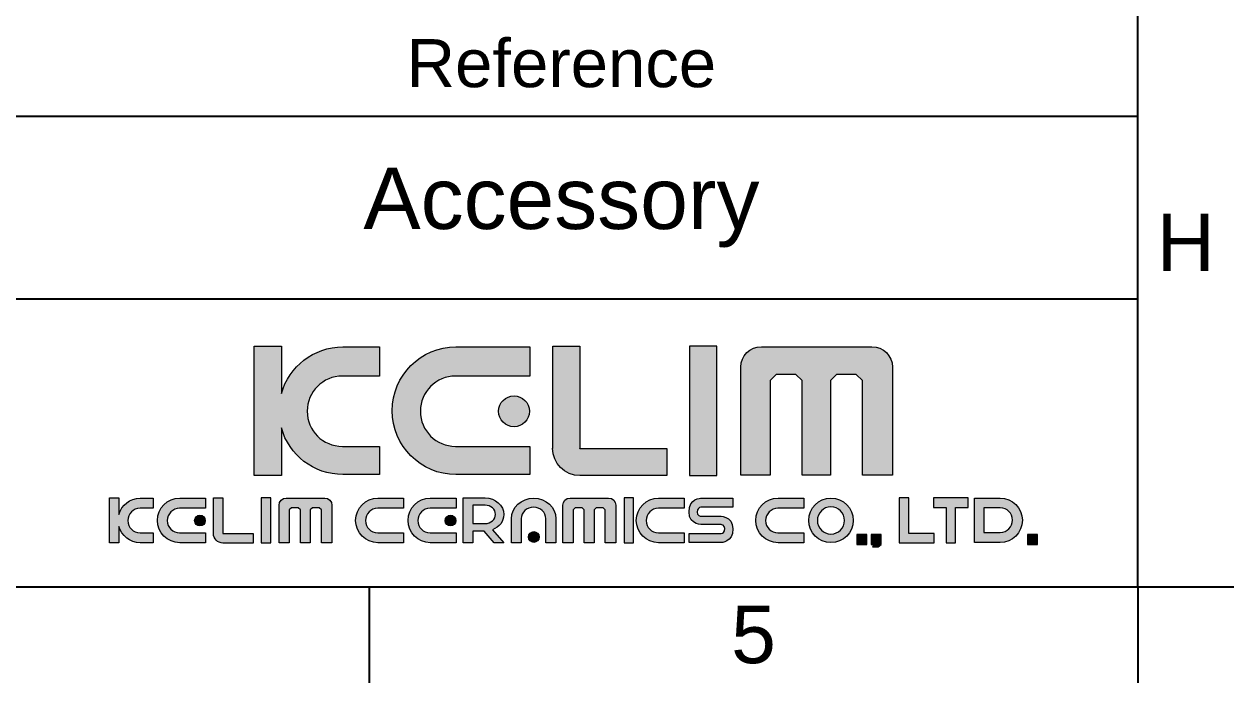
# Model space of a CAD drawing. Header units: millimetres. Extents: x 3594 to 3804, y -86 to 211.
# Drawn here: x 3740.9 to 3803.9, y -86.1 to -51.8 of the extents above; entities that cross this region are included whole.
import ezdxf

# ---------------------------------------------------------------- set-up
doc = ezdxf.new("R2010")
doc.units = ezdxf.units.MM
doc.header["$LTSCALE"] = 0.1
doc.layers.add('FORM', color=7, linetype='Continuous')
doc.layers.add('TEXT', color=2, linetype='Continuous')
doc.styles.get("Standard").update_dxf_attribs({"font": 'arial.ttf'})

msp = doc.modelspace()

# ---------------------------------------------------------------- hatches: boundary and pattern name
at = {"layer": 'TEXT'}
h = msp.add_hatch(color=2, dxfattribs=at)
h.dxf.hatch_style = 2
edge = h.paths.add_edge_path()
edge.add_spline(control_points=[(3759.4427, -73.8114), (3759.4427, -73.8114), (3757.5133, -73.8114), (3757.5133, -73.8114), (3756.4986, -73.8114), (3755.6816, -72.9938), (3755.6816, -71.9823), (3755.6816, -70.9666), (3756.4986, -70.1492), (3757.5133, -70.1492), (3757.5133, -70.1492), (3759.4427, -70.1492), (3759.4427, -70.1492), (3759.4427, -70.1492), (3759.4427, -68.6356), (3759.4427, -68.6356), (3759.4427, -68.6356), (3757.5359, -68.6356), (3757.5359, -68.6356), (3756.0094, -68.6356), (3754.7287, -69.6581), (3754.3377, -71.0575), (3754.3377, -71.0575), (3754.3377, -68.588), (3754.3377, -68.588), (3754.3377, -68.588), (3752.9262, -68.588), (3752.9262, -68.588), (3752.9262, -68.588), (3752.9262, -75.3257), (3752.9262, -75.3257), (3752.9262, -75.3257), (3754.3377, -75.3257), (3754.3377, -75.3257), (3754.3377, -75.3257), (3754.3377, -72.8539), (3754.3377, -72.8539), (3754.7287, -74.2521), (3756.0094, -75.2788), (3757.5359, -75.2788), (3757.5359, -75.2788), (3759.4427, -75.2788), (3759.4427, -75.2788), (3759.4427, -75.2788), (3759.4427, -73.8114), (3759.4427, -73.8114)], knot_values=[0, 0, 0, 0, 1, 1, 1, 2, 2, 2, 3, 3, 3, 4, 4, 4, 5, 5, 5, 6, 6, 6, 7, 7, 7, 8, 8, 8, 9, 9, 9, 10, 10, 10, 11, 11, 11, 12, 12, 12, 13, 13, 13, 14, 14, 14, 15, 15, 15, 15], degree=3, periodic=0)
h = msp.add_hatch(color=2, dxfattribs=at)
h.dxf.hatch_style = 2
edge = h.paths.add_edge_path()
edge.add_spline(control_points=[(3769.8695, -75.3302), (3769.8695, -75.3302), (3774.409, -75.3302), (3774.409, -75.3302), (3774.409, -75.3302), (3774.409, -73.9165), (3774.409, -73.9165), (3774.409, -73.9165), (3769.8797, -73.9165), (3769.8797, -73.9165), (3769.8797, -73.9165), (3769.8743, -73.9316), (3769.8743, -73.9316), (3769.8743, -73.9316), (3769.8743, -68.588), (3769.8743, -68.588), (3769.8743, -68.588), (3768.4597, -68.588), (3768.4597, -68.588), (3768.4597, -68.588), (3768.4597, -73.9165), (3768.4597, -73.9165), (3768.4597, -73.9165), (3768.455, -73.9113), (3768.455, -73.9113), (3768.455, -74.6963), (3769.0914, -75.3362), (3769.8797, -75.3362), (3769.8797, -75.3362), (3769.8695, -75.3302), (3769.8695, -75.3302)], knot_values=[0, 0, 0, 0, 1, 1, 1, 2, 2, 2, 3, 3, 3, 4, 4, 4, 5, 5, 5, 6, 6, 6, 7, 7, 7, 8, 8, 8, 9, 9, 9, 10, 10, 10, 10], degree=3, periodic=0)
h = msp.add_hatch(color=2, dxfattribs=at)
h.dxf.hatch_style = 2
h.paths.add_polyline_path([(3776.9992, -68.588), (3775.5861, -68.588), (3775.5861, -75.3257), (3776.9992, -75.3257)])
h = msp.add_hatch(color=2, dxfattribs=at)
h.dxf.hatch_style = 2
edge = h.paths.add_edge_path()
edge.add_spline(control_points=[(3785.0732, -68.6199), (3785.0732, -68.6199), (3779.3206, -68.6199), (3779.3206, -68.6199), (3778.7289, -68.6199), (3778.2497, -69.0959), (3778.2497, -69.683), (3778.2497, -69.683), (3778.2497, -75.3152), (3778.2497, -75.3152), (3778.2497, -75.3152), (3779.7782, -75.3152), (3779.7782, -75.3152), (3779.7782, -75.3152), (3779.7782, -70.3804), (3779.7782, -70.3804), (3779.7782, -70.3804), (3780.096, -70.06), (3780.096, -70.06), (3780.096, -70.06), (3781.121, -70.06), (3781.121, -70.06), (3781.121, -70.06), (3781.4403, -70.3804), (3781.4403, -70.3804), (3781.4403, -70.3804), (3781.4403, -75.3152), (3781.4403, -75.3152), (3781.4403, -75.3152), (3782.9167, -75.3152), (3782.9167, -75.3152), (3782.9167, -75.3152), (3782.9167, -70.3804), (3782.9167, -70.3804), (3782.9167, -70.3804), (3783.2396, -70.06), (3783.2396, -70.06), (3783.2396, -70.06), (3784.2606, -70.06), (3784.2606, -70.06), (3784.2606, -70.06), (3784.5785, -70.3804), (3784.5785, -70.3804), (3784.5785, -70.3804), (3784.5785, -75.3152), (3784.5785, -75.3152), (3784.5785, -75.3152), (3786.144, -75.3152), (3786.144, -75.3152), (3786.144, -75.3152), (3786.144, -69.683), (3786.144, -69.683), (3786.144, -69.0959), (3785.6628, -68.6199), (3785.0732, -68.6199)], knot_values=[0, 0, 0, 0, 1, 1, 1, 2, 2, 2, 3, 3, 3, 4, 4, 4, 5, 5, 5, 6, 6, 6, 7, 7, 7, 8, 8, 8, 9, 9, 9, 10, 10, 10, 11, 11, 11, 12, 12, 12, 13, 13, 13, 14, 14, 14, 15, 15, 15, 16, 16, 16, 17, 17, 17, 18, 18, 18, 18], degree=3, periodic=0)
h = msp.add_hatch(color=256, dxfattribs=at)
h.dxf.hatch_style = 2
edge = h.paths.add_edge_path()
edge.add_spline(control_points=[(3763.4253, -75.2788), (3763.4253, -75.2788), (3767.2655, -75.2788), (3767.2655, -75.2788), (3767.2655, -75.2788), (3767.2655, -73.8114), (3767.2655, -73.8114), (3767.2655, -73.8114), (3763.4011, -73.8114), (3763.4011, -73.8114), (3762.3882, -73.8114), (3761.5708, -72.9938), (3761.5708, -71.9823), (3761.5708, -70.9666), (3762.3878, -70.1492), (3763.4011, -70.1492), (3763.4011, -70.1492), (3767.2655, -70.1492), (3767.2655, -70.1492), (3767.2655, -70.1492), (3767.2655, -68.6356), (3767.2655, -68.6356), (3767.2655, -68.6356), (3763.4253, -68.6356), (3763.4253, -68.6356), (3761.589, -68.6356), (3760.1038, -70.1181), (3760.1038, -71.9564), (3760.1038, -73.7903), (3761.589, -75.2788), (3763.4253, -75.2788)], knot_values=[0, 0, 0, 0, 1, 1, 1, 2, 2, 2, 3, 3, 3, 4, 4, 4, 5, 5, 5, 6, 6, 6, 7, 7, 7, 8, 8, 8, 9, 9, 9, 10, 10, 10, 10], degree=3, periodic=0)
h = msp.add_hatch(color=2, dxfattribs=at)
h.dxf.hatch_style = 2
edge = h.paths.add_edge_path()
edge.add_spline(control_points=[(3765.6467, -71.9823), (3765.6467, -72.4226), (3766.0028, -72.7853), (3766.4459, -72.7853), (3766.8877, -72.7853), (3767.2469, -72.4226), (3767.2469, -71.9823), (3767.2469, -71.5379), (3766.8877, -71.1819), (3766.4459, -71.1819), (3766.0028, -71.1819), (3765.6467, -71.5379), (3765.6467, -71.9823)], knot_values=[0, 0, 0, 0, 1, 1, 1, 2, 2, 2, 3, 3, 3, 4, 4, 4, 4], degree=3, periodic=0)
h = msp.add_hatch(color=2, dxfattribs=at)
h.dxf.hatch_style = 2
edge = h.paths.add_edge_path()
edge.add_spline(control_points=[(3745.8755, -77.357), (3745.8755, -77.357), (3745.8755, -76.4925), (3745.8755, -76.4925), (3745.8755, -76.4925), (3745.3832, -76.4925), (3745.3832, -76.4925), (3745.3832, -76.4925), (3745.3832, -78.8423), (3745.3832, -78.8423), (3745.3832, -78.8423), (3745.8755, -78.8423), (3745.8755, -78.8423), (3745.8755, -78.8423), (3745.8755, -77.9764), (3745.8755, -77.9764), (3746.0106, -78.4655), (3746.4573, -78.8256), (3746.9911, -78.8256), (3746.9911, -78.8256), (3747.6559, -78.8256), (3747.6559, -78.8256), (3747.6559, -78.8256), (3747.6559, -78.3144), (3747.6559, -78.3144), (3747.6559, -78.3144), (3746.983, -78.3144), (3746.983, -78.3144), (3746.6291, -78.3144), (3746.344, -78.0289), (3746.344, -77.6765), (3746.344, -77.3218), (3746.6291, -77.0371), (3746.983, -77.0371), (3746.983, -77.0371), (3747.6559, -77.0371), (3747.6559, -77.0371), (3747.6559, -77.0371), (3747.6559, -76.5084), (3747.6559, -76.5084), (3747.6559, -76.5084), (3746.9911, -76.5084), (3746.9911, -76.5084), (3746.4573, -76.5084), (3746.0106, -76.8674), (3745.8755, -77.357)], knot_values=[0, 0, 0, 0, 1, 1, 1, 2, 2, 2, 3, 3, 3, 4, 4, 4, 5, 5, 5, 6, 6, 6, 7, 7, 7, 8, 8, 8, 9, 9, 9, 10, 10, 10, 11, 11, 11, 12, 12, 12, 13, 13, 13, 14, 14, 14, 15, 15, 15, 15], degree=3, periodic=0)
h = msp.add_hatch(color=2, dxfattribs=at)
h.dxf.hatch_style = 2
edge = h.paths.add_edge_path()
edge.add_spline(control_points=[(3747.8863, -77.667), (3747.8863, -78.3063), (3748.4044, -78.8256), (3749.0448, -78.8256), (3749.0448, -78.8256), (3750.3844, -78.8256), (3750.3844, -78.8256), (3750.3844, -78.8256), (3750.3844, -78.3144), (3750.3844, -78.3144), (3750.3844, -78.3144), (3749.0365, -78.3144), (3749.0365, -78.3144), (3748.6833, -78.3144), (3748.3978, -78.0289), (3748.3978, -77.6765), (3748.3978, -77.3218), (3748.6829, -77.0371), (3749.0365, -77.0371), (3749.0365, -77.0371), (3750.3844, -77.0371), (3750.3844, -77.0371), (3750.3844, -77.0371), (3750.3844, -76.5084), (3750.3844, -76.5084), (3750.3844, -76.5084), (3749.0448, -76.5084), (3749.0448, -76.5084), (3748.4044, -76.5084), (3747.8863, -77.0262), (3747.8863, -77.667)], knot_values=[0, 0, 0, 0, 1, 1, 1, 2, 2, 2, 3, 3, 3, 4, 4, 4, 5, 5, 5, 6, 6, 6, 7, 7, 7, 8, 8, 8, 9, 9, 9, 10, 10, 10, 10], degree=3, periodic=0)
h = msp.add_hatch(color=2, dxfattribs=at)
h.dxf.hatch_style = 2
edge = h.paths.add_edge_path()
edge.add_spline(control_points=[(3751.2939, -78.3558), (3751.2939, -78.3558), (3751.2939, -76.4925), (3751.2939, -76.4925), (3751.2939, -76.4925), (3750.8008, -76.4925), (3750.8008, -76.4925), (3750.8008, -76.4925), (3750.8008, -78.3507), (3750.8008, -78.3507), (3750.8008, -78.3507), (3750.7988, -78.3485), (3750.7988, -78.3485), (3750.7988, -78.6231), (3751.0208, -78.8459), (3751.296, -78.8459), (3751.296, -78.8459), (3751.2924, -78.8437), (3751.2924, -78.8437), (3751.2924, -78.8437), (3752.8755, -78.8437), (3752.8755, -78.8437), (3752.8755, -78.8437), (3752.8755, -78.3507), (3752.8755, -78.3507), (3752.8755, -78.3507), (3751.296, -78.3507), (3751.296, -78.3507), (3751.296, -78.3507), (3751.2939, -78.3558), (3751.2939, -78.3558)], knot_values=[0, 0, 0, 0, 1, 1, 1, 2, 2, 2, 3, 3, 3, 4, 4, 4, 5, 5, 5, 6, 6, 6, 7, 7, 7, 8, 8, 8, 9, 9, 9, 10, 10, 10, 10], degree=3, periodic=0)
h = msp.add_hatch(color=2, dxfattribs=at)
h.dxf.hatch_style = 2
h.paths.add_polyline_path([(3753.2861, -78.8423), (3753.7791, -78.8423), (3753.7791, -76.4925), (3753.2861, -76.4925)])
h = msp.add_hatch(color=2, dxfattribs=at)
h.dxf.hatch_style = 2
edge = h.paths.add_edge_path()
edge.add_spline(control_points=[(3756.5951, -76.5033), (3756.5951, -76.5033), (3754.5885, -76.5033), (3754.5885, -76.5033), (3754.3821, -76.5033), (3754.2153, -76.6694), (3754.2153, -76.874), (3754.2153, -76.874), (3754.2153, -78.8386), (3754.2153, -78.8386), (3754.2153, -78.8386), (3754.7484, -78.8386), (3754.7484, -78.8386), (3754.7484, -78.8386), (3754.7484, -77.1172), (3754.7484, -77.1172), (3754.7484, -77.1172), (3754.859, -77.0058), (3754.859, -77.0058), (3754.859, -77.0058), (3755.2166, -77.0058), (3755.2166, -77.0058), (3755.2166, -77.0058), (3755.328, -77.1172), (3755.328, -77.1172), (3755.328, -77.1172), (3755.328, -78.8386), (3755.328, -78.8386), (3755.328, -78.8386), (3755.8428, -78.8386), (3755.8428, -78.8386), (3755.8428, -78.8386), (3755.8428, -77.1172), (3755.8428, -77.1172), (3755.8428, -77.1172), (3755.9557, -77.0058), (3755.9557, -77.0058), (3755.9557, -77.0058), (3756.3113, -77.0058), (3756.3113, -77.0058), (3756.3113, -77.0058), (3756.4224, -77.1172), (3756.4224, -77.1172), (3756.4224, -77.1172), (3756.4224, -78.8386), (3756.4224, -78.8386), (3756.4224, -78.8386), (3756.9687, -78.8386), (3756.9687, -78.8386), (3756.9687, -78.8386), (3756.9687, -76.874), (3756.9687, -76.874), (3756.9687, -76.6694), (3756.8003, -76.5033), (3756.5951, -76.5033)], knot_values=[0, 0, 0, 0, 1, 1, 1, 2, 2, 2, 3, 3, 3, 4, 4, 4, 5, 5, 5, 6, 6, 6, 7, 7, 7, 8, 8, 8, 9, 9, 9, 10, 10, 10, 11, 11, 11, 12, 12, 12, 13, 13, 13, 14, 14, 14, 15, 15, 15, 16, 16, 16, 17, 17, 17, 18, 18, 18, 18], degree=3, periodic=0)
h = msp.add_hatch(color=2, dxfattribs=at)
h.dxf.hatch_style = 2
edge = h.paths.add_edge_path()
edge.add_spline(control_points=[(3758.1999, -77.667), (3758.1999, -78.3063), (3758.7178, -78.8256), (3759.3585, -78.8256), (3759.3585, -78.8256), (3760.6976, -78.8256), (3760.6976, -78.8256), (3760.6976, -78.8256), (3760.6976, -78.3144), (3760.6976, -78.3144), (3760.6976, -78.3144), (3759.3498, -78.3144), (3759.3498, -78.3144), (3758.9966, -78.3144), (3758.7115, -78.0289), (3758.7115, -77.6765), (3758.7115, -77.3218), (3758.9966, -77.0371), (3759.3498, -77.0371), (3759.3498, -77.0371), (3760.6976, -77.0371), (3760.6976, -77.0371), (3760.6976, -77.0371), (3760.6976, -76.5084), (3760.6976, -76.5084), (3760.6976, -76.5084), (3759.3585, -76.5084), (3759.3585, -76.5084), (3758.7178, -76.5084), (3758.1999, -77.0262), (3758.1999, -77.667)], knot_values=[0, 0, 0, 0, 1, 1, 1, 2, 2, 2, 3, 3, 3, 4, 4, 4, 5, 5, 5, 6, 6, 6, 7, 7, 7, 8, 8, 8, 9, 9, 9, 10, 10, 10, 10], degree=3, periodic=0)
h = msp.add_hatch(color=2, dxfattribs=at)
h.dxf.hatch_style = 2
edge = h.paths.add_edge_path()
edge.add_spline(control_points=[(3760.9286, -77.667), (3760.9286, -78.3063), (3761.4462, -78.8256), (3762.087, -78.8256), (3762.087, -78.8256), (3763.4262, -78.8256), (3763.4262, -78.8256), (3763.4262, -78.8256), (3763.4262, -78.3144), (3763.4262, -78.3144), (3763.4262, -78.3144), (3762.0783, -78.3144), (3762.0783, -78.3144), (3761.7251, -78.3144), (3761.44, -78.0289), (3761.44, -77.6765), (3761.44, -77.3218), (3761.7251, -77.0371), (3762.0783, -77.0371), (3762.0783, -77.0371), (3763.4262, -77.0371), (3763.4262, -77.0371), (3763.4262, -77.0371), (3763.4262, -76.5084), (3763.4262, -76.5084), (3763.4262, -76.5084), (3762.087, -76.5084), (3762.087, -76.5084), (3761.4462, -76.5084), (3760.9286, -77.0262), (3760.9286, -77.667)], knot_values=[0, 0, 0, 0, 1, 1, 1, 2, 2, 2, 3, 3, 3, 4, 4, 4, 5, 5, 5, 6, 6, 6, 7, 7, 7, 8, 8, 8, 9, 9, 9, 10, 10, 10, 10], degree=3, periodic=0)
h = msp.add_hatch(color=2, dxfattribs=at)
h.dxf.hatch_style = 2
edge = h.paths.add_edge_path()
edge.add_spline(control_points=[(3765.9155, -77.3582), (3765.9155, -76.8805), (3765.4774, -76.4925), (3764.9364, -76.4925), (3764.9364, -76.4925), (3764.2969, -76.4925), (3764.2969, -76.4925), (3764.2969, -76.4925), (3763.8044, -76.4925), (3763.8044, -76.4925), (3763.8044, -76.4925), (3763.8044, -76.8747), (3763.8044, -76.8747), (3763.8044, -76.8747), (3763.8044, -77.8294), (3763.8044, -77.8294), (3763.8044, -77.8294), (3763.8044, -78.224), (3763.8044, -78.224), (3763.8044, -78.224), (3763.8044, -78.8423), (3763.8044, -78.8423), (3763.8044, -78.8423), (3764.2969, -78.8423), (3764.2969, -78.8423), (3764.2969, -78.8423), (3764.2969, -78.224), (3764.2969, -78.224), (3764.2969, -78.224), (3764.8968, -78.224), (3764.8968, -78.224), (3764.8968, -78.224), (3765.421, -78.8423), (3765.421, -78.8423), (3765.421, -78.8423), (3765.9137, -78.8423), (3765.9137, -78.8423), (3765.9137, -78.8423), (3765.3283, -78.1516), (3765.3283, -78.1516), (3765.6739, -78.0181), (3765.9155, -77.7138), (3765.9155, -77.3582)], knot_values=[0, 0, 0, 0, 1, 1, 1, 2, 2, 2, 3, 3, 3, 4, 4, 4, 5, 5, 5, 6, 6, 6, 7, 7, 7, 8, 8, 8, 9, 9, 9, 10, 10, 10, 11, 11, 11, 12, 12, 12, 13, 13, 13, 14, 14, 14, 14], degree=3, periodic=0)
edge = h.paths.add_edge_path()
edge.add_spline(control_points=[(3764.9438, -77.8294), (3764.9438, -77.8294), (3764.2969, -77.8294), (3764.2969, -77.8294), (3764.2969, -77.8294), (3764.2969, -76.8747), (3764.2969, -76.8747), (3764.2969, -76.8747), (3764.9438, -76.8747), (3764.9438, -76.8747), (3765.2421, -76.8747), (3765.4829, -77.0881), (3765.4829, -77.3517), (3765.4829, -77.616), (3765.2421, -77.8294), (3764.9438, -77.8294)], knot_values=[0, 0, 0, 0, 1, 1, 1, 2, 2, 2, 3, 3, 3, 4, 4, 4, 5, 5, 5, 5], degree=3, periodic=0)
h = msp.add_hatch(color=2, dxfattribs=at)
h.dxf.hatch_style = 2
edge = h.paths.add_edge_path()
edge.add_spline(control_points=[(3767.4704, -76.5084), (3766.8312, -76.5084), (3766.3121, -76.989), (3766.3121, -77.5832), (3766.3121, -77.5832), (3766.3121, -78.8256), (3766.3121, -78.8256), (3766.3121, -78.8256), (3766.823, -78.8256), (3766.823, -78.8256), (3766.823, -78.8256), (3766.823, -77.5753), (3766.823, -77.5753), (3766.823, -77.2483), (3767.1086, -76.9833), (3767.4613, -76.9833), (3767.8156, -76.9833), (3768.1007, -77.2476), (3768.1007, -77.5753), (3768.1007, -77.5753), (3768.1007, -78.8256), (3768.1007, -78.8256), (3768.1007, -78.8256), (3768.6291, -78.8256), (3768.6291, -78.8256), (3768.6291, -78.8256), (3768.6291, -77.5832), (3768.6291, -77.5832), (3768.6291, -76.989), (3768.1116, -76.5084), (3767.4704, -76.5084)], knot_values=[0, 0, 0, 0, 1, 1, 1, 2, 2, 2, 3, 3, 3, 4, 4, 4, 5, 5, 5, 6, 6, 6, 7, 7, 7, 8, 8, 8, 9, 9, 9, 10, 10, 10, 10], degree=3, periodic=0)
h = msp.add_hatch(color=2, dxfattribs=at)
h.dxf.hatch_style = 2
edge = h.paths.add_edge_path()
edge.add_spline(control_points=[(3771.3695, -76.5033), (3771.3695, -76.5033), (3769.363, -76.5033), (3769.363, -76.5033), (3769.157, -76.5033), (3768.9899, -76.6694), (3768.9899, -76.874), (3768.9899, -76.874), (3768.9899, -78.8386), (3768.9899, -78.8386), (3768.9899, -78.8386), (3769.5229, -78.8386), (3769.5229, -78.8386), (3769.5229, -78.8386), (3769.5229, -77.1172), (3769.5229, -77.1172), (3769.5229, -77.1172), (3769.634, -77.0058), (3769.634, -77.0058), (3769.634, -77.0058), (3769.9914, -77.0058), (3769.9914, -77.0058), (3769.9914, -77.0058), (3770.1025, -77.1172), (3770.1025, -77.1172), (3770.1025, -77.1172), (3770.1025, -78.8386), (3770.1025, -78.8386), (3770.1025, -78.8386), (3770.6177, -78.8386), (3770.6177, -78.8386), (3770.6177, -78.8386), (3770.6177, -77.1172), (3770.6177, -77.1172), (3770.6177, -77.1172), (3770.7302, -77.0058), (3770.7302, -77.0058), (3770.7302, -77.0058), (3771.0859, -77.0058), (3771.0859, -77.0058), (3771.0859, -77.0058), (3771.1969, -77.1172), (3771.1969, -77.1172), (3771.1969, -77.1172), (3771.1969, -78.8386), (3771.1969, -78.8386), (3771.1969, -78.8386), (3771.743, -78.8386), (3771.743, -78.8386), (3771.743, -78.8386), (3771.743, -76.874), (3771.743, -76.874), (3771.743, -76.6694), (3771.5752, -76.5033), (3771.3695, -76.5033)], knot_values=[0, 0, 0, 0, 1, 1, 1, 2, 2, 2, 3, 3, 3, 4, 4, 4, 5, 5, 5, 6, 6, 6, 7, 7, 7, 8, 8, 8, 9, 9, 9, 10, 10, 10, 11, 11, 11, 12, 12, 12, 13, 13, 13, 14, 14, 14, 15, 15, 15, 16, 16, 16, 17, 17, 17, 18, 18, 18, 18], degree=3, periodic=0)
h = msp.add_hatch(color=2, dxfattribs=at)
h.dxf.hatch_style = 2
h.paths.add_polyline_path([(3772.1738, -78.8423), (3772.6667, -78.8423), (3772.6667, -76.4925), (3772.1738, -76.4925)])
h = msp.add_hatch(color=2, dxfattribs=at)
h.dxf.hatch_style = 2
edge = h.paths.add_edge_path()
edge.add_spline(control_points=[(3772.811, -77.667), (3772.811, -78.3063), (3773.3288, -78.8256), (3773.9695, -78.8256), (3773.9695, -78.8256), (3775.3087, -78.8256), (3775.3087, -78.8256), (3775.3087, -78.8256), (3775.3087, -78.3144), (3775.3087, -78.3144), (3775.3087, -78.3144), (3773.9609, -78.3144), (3773.9609, -78.3144), (3773.6077, -78.3144), (3773.3225, -78.0289), (3773.3225, -77.6765), (3773.3225, -77.3218), (3773.6077, -77.0371), (3773.9609, -77.0371), (3773.9609, -77.0371), (3775.3087, -77.0371), (3775.3087, -77.0371), (3775.3087, -77.0371), (3775.3087, -76.5084), (3775.3087, -76.5084), (3775.3087, -76.5084), (3773.9695, -76.5084), (3773.9695, -76.5084), (3773.3288, -76.5084), (3772.811, -77.0262), (3772.811, -77.667)], knot_values=[0, 0, 0, 0, 1, 1, 1, 2, 2, 2, 3, 3, 3, 4, 4, 4, 5, 5, 5, 6, 6, 6, 7, 7, 7, 8, 8, 8, 9, 9, 9, 10, 10, 10, 10], degree=3, periodic=0)
h = msp.add_hatch(color=2, dxfattribs=at)
h.dxf.hatch_style = 2
edge = h.paths.add_edge_path()
edge.add_spline(control_points=[(3775.5566, -77.225), (3775.5566, -77.9422), (3776.2866, -77.8811), (3776.2866, -77.8811), (3776.2866, -77.8811), (3776.3048, -77.8811), (3776.3048, -77.8811), (3776.3048, -77.8811), (3777.0912, -77.8811), (3777.0912, -77.8811), (3777.0912, -77.8811), (3777.2325, -77.8811), (3777.2325, -77.8811), (3777.2325, -77.8811), (3777.4233, -77.9117), (3777.4233, -78.0959), (3777.4233, -78.2801), (3777.2994, -78.3507), (3777.2318, -78.3507), (3777.2318, -78.3507), (3775.5566, -78.3507), (3775.5566, -78.3507), (3775.5566, -78.3507), (3775.5566, -78.8248), (3775.5566, -78.8248), (3775.5566, -78.8248), (3777.2213, -78.8248), (3777.2213, -78.8248), (3777.2213, -78.8248), (3777.8399, -78.8256), (3777.8399, -78.1083), (3777.8399, -77.3903), (3777.11, -77.4522), (3777.11, -77.4522), (3777.11, -77.4522), (3777.0912, -77.4522), (3777.0912, -77.4522), (3777.0912, -77.4522), (3776.3048, -77.4522), (3776.3048, -77.4522), (3776.3048, -77.4522), (3776.1635, -77.4522), (3776.1635, -77.4522), (3776.1635, -77.4522), (3775.9727, -77.4216), (3775.9727, -77.2374), (3775.9727, -77.0539), (3776.0972, -76.9833), (3776.1643, -76.9833), (3776.1643, -76.9833), (3777.8399, -76.9833), (3777.8399, -76.9833), (3777.8399, -76.9833), (3777.8399, -76.5084), (3777.8399, -76.5084), (3777.8399, -76.5084), (3776.1752, -76.5084), (3776.1752, -76.5084), (3776.1752, -76.5084), (3775.5566, -76.5077), (3775.5566, -77.225)], knot_values=[0, 0, 0, 0, 1, 1, 1, 2, 2, 2, 3, 3, 3, 4, 4, 4, 5, 5, 5, 6, 6, 6, 7, 7, 7, 8, 8, 8, 9, 9, 9, 10, 10, 10, 11, 11, 11, 12, 12, 12, 13, 13, 13, 14, 14, 14, 15, 15, 15, 16, 16, 16, 17, 17, 17, 18, 18, 18, 19, 19, 19, 20, 20, 20, 20], degree=3, periodic=0)
h = msp.add_hatch(color=2, dxfattribs=at)
h.dxf.hatch_style = 2
edge = h.paths.add_edge_path()
edge.add_spline(control_points=[(3779.0319, -77.667), (3779.0319, -78.3063), (3779.5495, -78.8256), (3780.1904, -78.8256), (3780.1904, -78.8256), (3781.5295, -78.8256), (3781.5295, -78.8256), (3781.5295, -78.8256), (3781.5295, -78.3144), (3781.5295, -78.3144), (3781.5295, -78.3144), (3780.1817, -78.3144), (3780.1817, -78.3144), (3779.8285, -78.3144), (3779.5434, -78.0289), (3779.5434, -77.6765), (3779.5434, -77.3218), (3779.8285, -77.0371), (3780.1817, -77.0371), (3780.1817, -77.0371), (3781.5295, -77.0371), (3781.5295, -77.0371), (3781.5295, -77.0371), (3781.5295, -76.5084), (3781.5295, -76.5084), (3781.5295, -76.5084), (3780.1904, -76.5084), (3780.1904, -76.5084), (3779.5495, -76.5084), (3779.0319, -77.0262), (3779.0319, -77.667)], knot_values=[0, 0, 0, 0, 1, 1, 1, 2, 2, 2, 3, 3, 3, 4, 4, 4, 5, 5, 5, 6, 6, 6, 7, 7, 7, 8, 8, 8, 9, 9, 9, 10, 10, 10, 10], degree=3, periodic=0)
h = msp.add_hatch(color=2, dxfattribs=at)
h.dxf.hatch_style = 2
edge = h.paths.add_edge_path()
edge.add_spline(control_points=[(3782.9436, -76.5084), (3782.3036, -76.5084), (3781.7851, -77.0269), (3781.7851, -77.667), (3781.7851, -78.3063), (3782.3036, -78.8248), (3782.9436, -78.8248), (3783.5834, -78.8248), (3784.1018, -78.3063), (3784.1018, -77.667), (3784.1018, -77.0269), (3783.5834, -76.5084), (3782.9436, -76.5084)], knot_values=[0, 0, 0, 0, 1, 1, 1, 2, 2, 2, 3, 3, 3, 4, 4, 4, 4], degree=3, periodic=0)
edge = h.paths.add_edge_path()
edge.add_spline(control_points=[(3782.9436, -78.3747), (3782.5527, -78.3747), (3782.2356, -78.0573), (3782.2356, -77.667), (3782.2356, -77.2752), (3782.5527, -76.9584), (3782.9436, -76.9584), (3783.3347, -76.9584), (3783.6515, -77.2752), (3783.6515, -77.667), (3783.6515, -78.0573), (3783.3347, -78.3747), (3782.9436, -78.3747)], knot_values=[0, 0, 0, 0, 1, 1, 1, 2, 2, 2, 3, 3, 3, 4, 4, 4, 4], degree=3, periodic=0)
h = msp.add_hatch(color=2, dxfattribs=at)
h.dxf.hatch_style = 2
h.paths.add_polyline_path([(3786.9913, -76.4925), (3786.4984, -76.4925), (3786.4984, -78.3493), (3786.4984, -78.8423), (3786.9913, -78.8423), (3788.3163, -78.8423), (3788.3163, -78.3493), (3786.9913, -78.3493)])
h = msp.add_hatch(color=2, dxfattribs=at)
h.dxf.hatch_style = 2
h.paths.add_polyline_path([(3788.9374, -76.4925), (3788.2748, -76.4925), (3788.2748, -76.9855), (3788.9374, -76.9855), (3788.9374, -78.8423), (3789.4303, -78.8423), (3789.4303, -76.9855), (3790.0926, -76.9855), (3790.0926, -76.4925), (3789.4303, -76.4925)])
h = msp.add_hatch(color=2, dxfattribs=at)
h.dxf.hatch_style = 2
edge = h.paths.add_edge_path()
edge.add_spline(control_points=[(3791.7486, -76.5005), (3791.7486, -76.5005), (3790.4093, -76.5005), (3790.4093, -76.5005), (3790.4093, -76.5005), (3790.4093, -78.8176), (3790.4093, -78.8176), (3790.4093, -78.8176), (3791.7486, -78.8176), (3791.7486, -78.8176), (3792.3892, -78.8176), (3792.9071, -78.2998), (3792.9071, -77.659), (3792.9071, -77.0196), (3792.3892, -76.5005), (3791.7486, -76.5005)], knot_values=[0, 0, 0, 0, 1, 1, 1, 2, 2, 2, 3, 3, 3, 4, 4, 4, 5, 5, 5, 5], degree=3, periodic=0)
edge = h.paths.add_edge_path()
edge.add_spline(control_points=[(3791.7569, -78.2889), (3791.7569, -78.2889), (3790.9023, -78.2889), (3790.9023, -78.2889), (3790.9023, -78.2889), (3790.9023, -77.0123), (3790.9023, -77.0123), (3790.9023, -77.0123), (3791.7569, -77.0123), (3791.7569, -77.0123), (3792.1105, -77.0123), (3792.3954, -77.2971), (3792.3954, -77.6502), (3792.3954, -78.0042), (3792.1105, -78.2889), (3791.7569, -78.2889)], knot_values=[0, 0, 0, 0, 1, 1, 1, 2, 2, 2, 3, 3, 3, 4, 4, 4, 5, 5, 5, 5], degree=3, periodic=0)
h = msp.add_hatch(color=2, dxfattribs=at)
h.dxf.hatch_style = 2
edge = h.paths.add_edge_path()
edge.add_spline(control_points=[(3749.8197, -77.6765), (3749.8197, -77.8301), (3749.9438, -77.9561), (3750.0982, -77.9561), (3750.2527, -77.9561), (3750.3778, -77.8301), (3750.3778, -77.6765), (3750.3778, -77.5214), (3750.2527, -77.3969), (3750.0982, -77.3969), (3749.9438, -77.3969), (3749.8197, -77.5214), (3749.8197, -77.6765)], knot_values=[0, 0, 0, 0, 1, 1, 1, 2, 2, 2, 3, 3, 3, 4, 4, 4, 4], degree=3, periodic=0)
h = msp.add_hatch(color=2, dxfattribs=at)
h.dxf.hatch_style = 2
edge = h.paths.add_edge_path()
edge.add_spline(control_points=[(3762.8619, -77.6765), (3762.8619, -77.8301), (3762.9856, -77.9561), (3763.1404, -77.9561), (3763.2944, -77.9561), (3763.4195, -77.8301), (3763.4195, -77.6765), (3763.4195, -77.5214), (3763.2944, -77.3969), (3763.1404, -77.3969), (3762.9856, -77.3969), (3762.8619, -77.5214), (3762.8619, -77.6765)], knot_values=[0, 0, 0, 0, 1, 1, 1, 2, 2, 2, 3, 3, 3, 4, 4, 4, 4], degree=3, periodic=0)
h = msp.add_hatch(color=2, dxfattribs=at)
h.dxf.hatch_style = 2
edge = h.paths.add_edge_path()
edge.add_spline(control_points=[(3767.4786, -78.2495), (3767.3241, -78.2495), (3767.2001, -78.3741), (3767.2001, -78.5292), (3767.2001, -78.6821), (3767.3241, -78.8088), (3767.4786, -78.8088), (3767.6329, -78.8088), (3767.758, -78.6821), (3767.758, -78.5292), (3767.758, -78.3741), (3767.6329, -78.2495), (3767.4786, -78.2495)], knot_values=[0, 0, 0, 0, 1, 1, 1, 2, 2, 2, 3, 3, 3, 4, 4, 4, 4], degree=3, periodic=0)
h = msp.add_hatch(color=2, dxfattribs=at)
h.dxf.hatch_style = 2
h.paths.add_polyline_path([(3784.2941, -78.9158), (3784.8056, -78.9158), (3784.8056, -78.4039), (3784.2941, -78.4039)])
h = msp.add_hatch(color=2, dxfattribs=at)
h.dxf.hatch_style = 2
h.paths.add_polyline_path([(3785.0408, -78.9158), (3785.2455, -78.9158), (3785.1023, -79.0389), (3785.4093, -79.0389), (3785.5528, -78.9158), (3785.5528, -78.4039), (3785.0408, -78.4039)])
h = msp.add_hatch(color=2, dxfattribs=at)
h.dxf.hatch_style = 2
h.paths.add_polyline_path([(3793.1754, -78.9158), (3793.6869, -78.9158), (3793.6869, -78.4039), (3793.1754, -78.4039)])

# ---------------------------------------------------------------- linework, layer by layer
at = {"layer": 'FORM'}
for p, q in [((3798.9134, -81.1235), (3798.9134, 205.8765)), ((3798.9134, -66.1235), (3798.9134, -51.1235)), ((3738.9134, -56.6235), (3798.9134, -56.6235)), ((3598.9195, -66.1235), (3798.9134, -66.1235)), ((3598.9134, -81.1235), (3798.9134, -81.1235)), ((3758.9134, -81.1235), (3758.9134, -86.1235)), ((3798.9134, -81.1235), (3798.9134, -86.1235)), ((3798.9134, -81.1235), (3803.9134, -81.1235))]:
    msp.add_line(p, q, dxfattribs=at)
at = {"layer": 'TEXT', "lineweight": 0}
for points in [[(3776.9992, -68.588), (3775.5861, -68.588), (3775.5861, -75.3257), (3776.9992, -75.3257), (3776.9992, -68.588)], [(3753.2861, -78.8423), (3753.7791, -78.8423), (3753.7791, -76.4925), (3753.2861, -76.4925), (3753.2861, -78.8423)], [(3772.1738, -78.8423), (3772.6667, -78.8423), (3772.6667, -76.4925), (3772.1738, -76.4925), (3772.1738, -78.8423)], [(3786.9913, -76.4925), (3786.4984, -76.4925), (3786.4984, -78.3493), (3786.4984, -78.8423), (3786.9913, -78.8423), (3788.3163, -78.8423), (3788.3163, -78.3493), (3786.9913, -78.3493), (3786.9913, -76.4925)], [(3788.9374, -76.4925), (3788.2748, -76.4925), (3788.2748, -76.9855), (3788.9374, -76.9855), (3788.9374, -78.8423), (3789.4303, -78.8423), (3789.4303, -76.9855), (3790.0926, -76.9855), (3790.0926, -76.4925), (3789.4303, -76.4925), (3788.9374, -76.4925)], [(3784.2941, -78.9158), (3784.8056, -78.9158), (3784.8056, -78.4039), (3784.2941, -78.4039), (3784.2941, -78.9158)], [(3785.0408, -78.9158), (3785.2455, -78.9158), (3785.1023, -79.0389), (3785.4093, -79.0389), (3785.5528, -78.9158), (3785.5528, -78.4039), (3785.0408, -78.4039), (3785.0408, -78.9158)], [(3793.1754, -78.9158), (3793.6869, -78.9158), (3793.6869, -78.4039), (3793.1754, -78.4039), (3793.1754, -78.9158)]]:
    msp.add_lwpolyline(points, dxfattribs=at)
for points, knots in [([(3759.4427, -73.8114), (3759.4427, -73.8114), (3757.5133, -73.8114), (3757.5133, -73.8114), (3756.4986, -73.8114), (3755.6816, -72.9938), (3755.6816, -71.9823), (3755.6816, -70.9666), (3756.4986, -70.1492), (3757.5133, -70.1492), (3757.5133, -70.1492), (3759.4427, -70.1492), (3759.4427, -70.1492), (3759.4427, -70.1492), (3759.4427, -68.6356), (3759.4427, -68.6356), (3759.4427, -68.6356), (3757.5359, -68.6356), (3757.5359, -68.6356), (3756.0094, -68.6356), (3754.7287, -69.6581), (3754.3377, -71.0575), (3754.3377, -71.0575), (3754.3377, -68.588), (3754.3377, -68.588), (3754.3377, -68.588), (3752.9262, -68.588), (3752.9262, -68.588), (3752.9262, -68.588), (3752.9262, -75.3257), (3752.9262, -75.3257), (3752.9262, -75.3257), (3754.3377, -75.3257), (3754.3377, -75.3257), (3754.3377, -75.3257), (3754.3377, -72.8539), (3754.3377, -72.8539), (3754.7287, -74.2521), (3756.0094, -75.2788), (3757.5359, -75.2788), (3757.5359, -75.2788), (3759.4427, -75.2788), (3759.4427, -75.2788), (3759.4427, -75.2788), (3759.4427, -73.8114), (3759.4427, -73.8114)], [0, 0, 0, 0, 1, 1, 1, 2, 2, 2, 3, 3, 3, 4, 4, 4, 5, 5, 5, 6, 6, 6, 7, 7, 7, 8, 8, 8, 9, 9, 9, 10, 10, 10, 11, 11, 11, 12, 12, 12, 13, 13, 13, 14, 14, 14, 15, 15, 15, 15]), ([(3769.8695, -75.3302), (3769.8695, -75.3302), (3774.409, -75.3302), (3774.409, -75.3302), (3774.409, -75.3302), (3774.409, -73.9165), (3774.409, -73.9165), (3774.409, -73.9165), (3769.8797, -73.9165), (3769.8797, -73.9165), (3769.8797, -73.9165), (3769.8743, -73.9316), (3769.8743, -73.9316), (3769.8743, -73.9316), (3769.8743, -68.588), (3769.8743, -68.588), (3769.8743, -68.588), (3768.4597, -68.588), (3768.4597, -68.588), (3768.4597, -68.588), (3768.4597, -73.9165), (3768.4597, -73.9165), (3768.4597, -73.9165), (3768.455, -73.9113), (3768.455, -73.9113), (3768.455, -74.6963), (3769.0914, -75.3362), (3769.8797, -75.3362), (3769.8797, -75.3362), (3769.8695, -75.3302), (3769.8695, -75.3302)], [0, 0, 0, 0, 1, 1, 1, 2, 2, 2, 3, 3, 3, 4, 4, 4, 5, 5, 5, 6, 6, 6, 7, 7, 7, 8, 8, 8, 9, 9, 9, 10, 10, 10, 10]), ([(3785.0732, -68.6199), (3785.0732, -68.6199), (3779.3206, -68.6199), (3779.3206, -68.6199), (3778.7289, -68.6199), (3778.2497, -69.0959), (3778.2497, -69.683), (3778.2497, -69.683), (3778.2497, -75.3152), (3778.2497, -75.3152), (3778.2497, -75.3152), (3779.7782, -75.3152), (3779.7782, -75.3152), (3779.7782, -75.3152), (3779.7782, -70.3804), (3779.7782, -70.3804), (3779.7782, -70.3804), (3780.096, -70.06), (3780.096, -70.06), (3780.096, -70.06), (3781.121, -70.06), (3781.121, -70.06), (3781.121, -70.06), (3781.4403, -70.3804), (3781.4403, -70.3804), (3781.4403, -70.3804), (3781.4403, -75.3152), (3781.4403, -75.3152), (3781.4403, -75.3152), (3782.9167, -75.3152), (3782.9167, -75.3152), (3782.9167, -75.3152), (3782.9167, -70.3804), (3782.9167, -70.3804), (3782.9167, -70.3804), (3783.2396, -70.06), (3783.2396, -70.06), (3783.2396, -70.06), (3784.2606, -70.06), (3784.2606, -70.06), (3784.2606, -70.06), (3784.5785, -70.3804), (3784.5785, -70.3804), (3784.5785, -70.3804), (3784.5785, -75.3152), (3784.5785, -75.3152), (3784.5785, -75.3152), (3786.144, -75.3152), (3786.144, -75.3152), (3786.144, -75.3152), (3786.144, -69.683), (3786.144, -69.683), (3786.144, -69.0959), (3785.6628, -68.6199), (3785.0732, -68.6199)], [0, 0, 0, 0, 1, 1, 1, 2, 2, 2, 3, 3, 3, 4, 4, 4, 5, 5, 5, 6, 6, 6, 7, 7, 7, 8, 8, 8, 9, 9, 9, 10, 10, 10, 11, 11, 11, 12, 12, 12, 13, 13, 13, 14, 14, 14, 15, 15, 15, 16, 16, 16, 17, 17, 17, 18, 18, 18, 18]), ([(3763.4253, -75.2788), (3763.4253, -75.2788), (3767.2655, -75.2788), (3767.2655, -75.2788), (3767.2655, -75.2788), (3767.2655, -73.8114), (3767.2655, -73.8114), (3767.2655, -73.8114), (3763.4011, -73.8114), (3763.4011, -73.8114), (3762.3882, -73.8114), (3761.5708, -72.9938), (3761.5708, -71.9823), (3761.5708, -70.9666), (3762.3878, -70.1492), (3763.4011, -70.1492), (3763.4011, -70.1492), (3767.2655, -70.1492), (3767.2655, -70.1492), (3767.2655, -70.1492), (3767.2655, -68.6356), (3767.2655, -68.6356), (3767.2655, -68.6356), (3763.4253, -68.6356), (3763.4253, -68.6356), (3761.589, -68.6356), (3760.1038, -70.1181), (3760.1038, -71.9564), (3760.1038, -73.7903), (3761.589, -75.2788), (3763.4253, -75.2788)], [0, 0, 0, 0, 1, 1, 1, 2, 2, 2, 3, 3, 3, 4, 4, 4, 5, 5, 5, 6, 6, 6, 7, 7, 7, 8, 8, 8, 9, 9, 9, 10, 10, 10, 10]), ([(3765.6467, -71.9823), (3765.6467, -72.4226), (3766.0028, -72.7853), (3766.4459, -72.7853), (3766.8877, -72.7853), (3767.2469, -72.4226), (3767.2469, -71.9823), (3767.2469, -71.5379), (3766.8877, -71.1819), (3766.4459, -71.1819), (3766.0028, -71.1819), (3765.6467, -71.5379), (3765.6467, -71.9823)], [0, 0, 0, 0, 1, 1, 1, 2, 2, 2, 3, 3, 3, 4, 4, 4, 4]), ([(3745.8755, -77.357), (3745.8755, -77.357), (3745.8755, -76.4925), (3745.8755, -76.4925), (3745.8755, -76.4925), (3745.3832, -76.4925), (3745.3832, -76.4925), (3745.3832, -76.4925), (3745.3832, -78.8423), (3745.3832, -78.8423), (3745.3832, -78.8423), (3745.8755, -78.8423), (3745.8755, -78.8423), (3745.8755, -78.8423), (3745.8755, -77.9764), (3745.8755, -77.9764), (3746.0106, -78.4655), (3746.4573, -78.8256), (3746.9911, -78.8256), (3746.9911, -78.8256), (3747.6559, -78.8256), (3747.6559, -78.8256), (3747.6559, -78.8256), (3747.6559, -78.3144), (3747.6559, -78.3144), (3747.6559, -78.3144), (3746.983, -78.3144), (3746.983, -78.3144), (3746.6291, -78.3144), (3746.344, -78.0289), (3746.344, -77.6765), (3746.344, -77.3218), (3746.6291, -77.0371), (3746.983, -77.0371), (3746.983, -77.0371), (3747.6559, -77.0371), (3747.6559, -77.0371), (3747.6559, -77.0371), (3747.6559, -76.5084), (3747.6559, -76.5084), (3747.6559, -76.5084), (3746.9911, -76.5084), (3746.9911, -76.5084), (3746.4573, -76.5084), (3746.0106, -76.8674), (3745.8755, -77.357)], [0, 0, 0, 0, 1, 1, 1, 2, 2, 2, 3, 3, 3, 4, 4, 4, 5, 5, 5, 6, 6, 6, 7, 7, 7, 8, 8, 8, 9, 9, 9, 10, 10, 10, 11, 11, 11, 12, 12, 12, 13, 13, 13, 14, 14, 14, 15, 15, 15, 15]), ([(3747.8863, -77.667), (3747.8863, -78.3063), (3748.4044, -78.8256), (3749.0448, -78.8256), (3749.0448, -78.8256), (3750.3844, -78.8256), (3750.3844, -78.8256), (3750.3844, -78.8256), (3750.3844, -78.3144), (3750.3844, -78.3144), (3750.3844, -78.3144), (3749.0365, -78.3144), (3749.0365, -78.3144), (3748.6833, -78.3144), (3748.3978, -78.0289), (3748.3978, -77.6765), (3748.3978, -77.3218), (3748.6829, -77.0371), (3749.0365, -77.0371), (3749.0365, -77.0371), (3750.3844, -77.0371), (3750.3844, -77.0371), (3750.3844, -77.0371), (3750.3844, -76.5084), (3750.3844, -76.5084), (3750.3844, -76.5084), (3749.0448, -76.5084), (3749.0448, -76.5084), (3748.4044, -76.5084), (3747.8863, -77.0262), (3747.8863, -77.667)], [0, 0, 0, 0, 1, 1, 1, 2, 2, 2, 3, 3, 3, 4, 4, 4, 5, 5, 5, 6, 6, 6, 7, 7, 7, 8, 8, 8, 9, 9, 9, 10, 10, 10, 10]), ([(3751.2939, -78.3558), (3751.2939, -78.3558), (3751.2939, -76.4925), (3751.2939, -76.4925), (3751.2939, -76.4925), (3750.8008, -76.4925), (3750.8008, -76.4925), (3750.8008, -76.4925), (3750.8008, -78.3507), (3750.8008, -78.3507), (3750.8008, -78.3507), (3750.7988, -78.3485), (3750.7988, -78.3485), (3750.7988, -78.6231), (3751.0208, -78.8459), (3751.296, -78.8459), (3751.296, -78.8459), (3751.2924, -78.8437), (3751.2924, -78.8437), (3751.2924, -78.8437), (3752.8755, -78.8437), (3752.8755, -78.8437), (3752.8755, -78.8437), (3752.8755, -78.3507), (3752.8755, -78.3507), (3752.8755, -78.3507), (3751.296, -78.3507), (3751.296, -78.3507), (3751.296, -78.3507), (3751.2939, -78.3558), (3751.2939, -78.3558)], [0, 0, 0, 0, 1, 1, 1, 2, 2, 2, 3, 3, 3, 4, 4, 4, 5, 5, 5, 6, 6, 6, 7, 7, 7, 8, 8, 8, 9, 9, 9, 10, 10, 10, 10]), ([(3756.5951, -76.5033), (3756.5951, -76.5033), (3754.5885, -76.5033), (3754.5885, -76.5033), (3754.3821, -76.5033), (3754.2153, -76.6694), (3754.2153, -76.874), (3754.2153, -76.874), (3754.2153, -78.8386), (3754.2153, -78.8386), (3754.2153, -78.8386), (3754.7484, -78.8386), (3754.7484, -78.8386), (3754.7484, -78.8386), (3754.7484, -77.1172), (3754.7484, -77.1172), (3754.7484, -77.1172), (3754.859, -77.0058), (3754.859, -77.0058), (3754.859, -77.0058), (3755.2166, -77.0058), (3755.2166, -77.0058), (3755.2166, -77.0058), (3755.328, -77.1172), (3755.328, -77.1172), (3755.328, -77.1172), (3755.328, -78.8386), (3755.328, -78.8386), (3755.328, -78.8386), (3755.8428, -78.8386), (3755.8428, -78.8386), (3755.8428, -78.8386), (3755.8428, -77.1172), (3755.8428, -77.1172), (3755.8428, -77.1172), (3755.9557, -77.0058), (3755.9557, -77.0058), (3755.9557, -77.0058), (3756.3113, -77.0058), (3756.3113, -77.0058), (3756.3113, -77.0058), (3756.4224, -77.1172), (3756.4224, -77.1172), (3756.4224, -77.1172), (3756.4224, -78.8386), (3756.4224, -78.8386), (3756.4224, -78.8386), (3756.9687, -78.8386), (3756.9687, -78.8386), (3756.9687, -78.8386), (3756.9687, -76.874), (3756.9687, -76.874), (3756.9687, -76.6694), (3756.8003, -76.5033), (3756.5951, -76.5033)], [0, 0, 0, 0, 1, 1, 1, 2, 2, 2, 3, 3, 3, 4, 4, 4, 5, 5, 5, 6, 6, 6, 7, 7, 7, 8, 8, 8, 9, 9, 9, 10, 10, 10, 11, 11, 11, 12, 12, 12, 13, 13, 13, 14, 14, 14, 15, 15, 15, 16, 16, 16, 17, 17, 17, 18, 18, 18, 18]), ([(3758.1999, -77.667), (3758.1999, -78.3063), (3758.7178, -78.8256), (3759.3585, -78.8256), (3759.3585, -78.8256), (3760.6976, -78.8256), (3760.6976, -78.8256), (3760.6976, -78.8256), (3760.6976, -78.3144), (3760.6976, -78.3144), (3760.6976, -78.3144), (3759.3498, -78.3144), (3759.3498, -78.3144), (3758.9966, -78.3144), (3758.7115, -78.0289), (3758.7115, -77.6765), (3758.7115, -77.3218), (3758.9966, -77.0371), (3759.3498, -77.0371), (3759.3498, -77.0371), (3760.6976, -77.0371), (3760.6976, -77.0371), (3760.6976, -77.0371), (3760.6976, -76.5084), (3760.6976, -76.5084), (3760.6976, -76.5084), (3759.3585, -76.5084), (3759.3585, -76.5084), (3758.7178, -76.5084), (3758.1999, -77.0262), (3758.1999, -77.667)], [0, 0, 0, 0, 1, 1, 1, 2, 2, 2, 3, 3, 3, 4, 4, 4, 5, 5, 5, 6, 6, 6, 7, 7, 7, 8, 8, 8, 9, 9, 9, 10, 10, 10, 10]), ([(3760.9286, -77.667), (3760.9286, -78.3063), (3761.4462, -78.8256), (3762.087, -78.8256), (3762.087, -78.8256), (3763.4262, -78.8256), (3763.4262, -78.8256), (3763.4262, -78.8256), (3763.4262, -78.3144), (3763.4262, -78.3144), (3763.4262, -78.3144), (3762.0783, -78.3144), (3762.0783, -78.3144), (3761.7251, -78.3144), (3761.44, -78.0289), (3761.44, -77.6765), (3761.44, -77.3218), (3761.7251, -77.0371), (3762.0783, -77.0371), (3762.0783, -77.0371), (3763.4262, -77.0371), (3763.4262, -77.0371), (3763.4262, -77.0371), (3763.4262, -76.5084), (3763.4262, -76.5084), (3763.4262, -76.5084), (3762.087, -76.5084), (3762.087, -76.5084), (3761.4462, -76.5084), (3760.9286, -77.0262), (3760.9286, -77.667)], [0, 0, 0, 0, 1, 1, 1, 2, 2, 2, 3, 3, 3, 4, 4, 4, 5, 5, 5, 6, 6, 6, 7, 7, 7, 8, 8, 8, 9, 9, 9, 10, 10, 10, 10]), ([(3765.9155, -77.3582), (3765.9155, -76.8805), (3765.4774, -76.4925), (3764.9364, -76.4925), (3764.9364, -76.4925), (3764.2969, -76.4925), (3764.2969, -76.4925), (3764.2969, -76.4925), (3763.8044, -76.4925), (3763.8044, -76.4925), (3763.8044, -76.4925), (3763.8044, -76.8747), (3763.8044, -76.8747), (3763.8044, -76.8747), (3763.8044, -77.8294), (3763.8044, -77.8294), (3763.8044, -77.8294), (3763.8044, -78.224), (3763.8044, -78.224), (3763.8044, -78.224), (3763.8044, -78.8423), (3763.8044, -78.8423), (3763.8044, -78.8423), (3764.2969, -78.8423), (3764.2969, -78.8423), (3764.2969, -78.8423), (3764.2969, -78.224), (3764.2969, -78.224), (3764.2969, -78.224), (3764.8968, -78.224), (3764.8968, -78.224), (3764.8968, -78.224), (3765.421, -78.8423), (3765.421, -78.8423), (3765.421, -78.8423), (3765.9137, -78.8423), (3765.9137, -78.8423), (3765.9137, -78.8423), (3765.3283, -78.1516), (3765.3283, -78.1516), (3765.6739, -78.0181), (3765.9155, -77.7138), (3765.9155, -77.3582)], [0, 0, 0, 0, 1, 1, 1, 2, 2, 2, 3, 3, 3, 4, 4, 4, 5, 5, 5, 6, 6, 6, 7, 7, 7, 8, 8, 8, 9, 9, 9, 10, 10, 10, 11, 11, 11, 12, 12, 12, 13, 13, 13, 14, 14, 14, 14]), ([(3767.4704, -76.5084), (3766.8312, -76.5084), (3766.3121, -76.989), (3766.3121, -77.5832), (3766.3121, -77.5832), (3766.3121, -78.8256), (3766.3121, -78.8256), (3766.3121, -78.8256), (3766.823, -78.8256), (3766.823, -78.8256), (3766.823, -78.8256), (3766.823, -77.5753), (3766.823, -77.5753), (3766.823, -77.2483), (3767.1086, -76.9833), (3767.4613, -76.9833), (3767.8156, -76.9833), (3768.1007, -77.2476), (3768.1007, -77.5753), (3768.1007, -77.5753), (3768.1007, -78.8256), (3768.1007, -78.8256), (3768.1007, -78.8256), (3768.6291, -78.8256), (3768.6291, -78.8256), (3768.6291, -78.8256), (3768.6291, -77.5832), (3768.6291, -77.5832), (3768.6291, -76.989), (3768.1116, -76.5084), (3767.4704, -76.5084)], [0, 0, 0, 0, 1, 1, 1, 2, 2, 2, 3, 3, 3, 4, 4, 4, 5, 5, 5, 6, 6, 6, 7, 7, 7, 8, 8, 8, 9, 9, 9, 10, 10, 10, 10]), ([(3771.3695, -76.5033), (3771.3695, -76.5033), (3769.363, -76.5033), (3769.363, -76.5033), (3769.157, -76.5033), (3768.9899, -76.6694), (3768.9899, -76.874), (3768.9899, -76.874), (3768.9899, -78.8386), (3768.9899, -78.8386), (3768.9899, -78.8386), (3769.5229, -78.8386), (3769.5229, -78.8386), (3769.5229, -78.8386), (3769.5229, -77.1172), (3769.5229, -77.1172), (3769.5229, -77.1172), (3769.634, -77.0058), (3769.634, -77.0058), (3769.634, -77.0058), (3769.9914, -77.0058), (3769.9914, -77.0058), (3769.9914, -77.0058), (3770.1025, -77.1172), (3770.1025, -77.1172), (3770.1025, -77.1172), (3770.1025, -78.8386), (3770.1025, -78.8386), (3770.1025, -78.8386), (3770.6177, -78.8386), (3770.6177, -78.8386), (3770.6177, -78.8386), (3770.6177, -77.1172), (3770.6177, -77.1172), (3770.6177, -77.1172), (3770.7302, -77.0058), (3770.7302, -77.0058), (3770.7302, -77.0058), (3771.0859, -77.0058), (3771.0859, -77.0058), (3771.0859, -77.0058), (3771.1969, -77.1172), (3771.1969, -77.1172), (3771.1969, -77.1172), (3771.1969, -78.8386), (3771.1969, -78.8386), (3771.1969, -78.8386), (3771.743, -78.8386), (3771.743, -78.8386), (3771.743, -78.8386), (3771.743, -76.874), (3771.743, -76.874), (3771.743, -76.6694), (3771.5752, -76.5033), (3771.3695, -76.5033)], [0, 0, 0, 0, 1, 1, 1, 2, 2, 2, 3, 3, 3, 4, 4, 4, 5, 5, 5, 6, 6, 6, 7, 7, 7, 8, 8, 8, 9, 9, 9, 10, 10, 10, 11, 11, 11, 12, 12, 12, 13, 13, 13, 14, 14, 14, 15, 15, 15, 16, 16, 16, 17, 17, 17, 18, 18, 18, 18]), ([(3772.811, -77.667), (3772.811, -78.3063), (3773.3288, -78.8256), (3773.9695, -78.8256), (3773.9695, -78.8256), (3775.3087, -78.8256), (3775.3087, -78.8256), (3775.3087, -78.8256), (3775.3087, -78.3144), (3775.3087, -78.3144), (3775.3087, -78.3144), (3773.9609, -78.3144), (3773.9609, -78.3144), (3773.6077, -78.3144), (3773.3225, -78.0289), (3773.3225, -77.6765), (3773.3225, -77.3218), (3773.6077, -77.0371), (3773.9609, -77.0371), (3773.9609, -77.0371), (3775.3087, -77.0371), (3775.3087, -77.0371), (3775.3087, -77.0371), (3775.3087, -76.5084), (3775.3087, -76.5084), (3775.3087, -76.5084), (3773.9695, -76.5084), (3773.9695, -76.5084), (3773.3288, -76.5084), (3772.811, -77.0262), (3772.811, -77.667)], [0, 0, 0, 0, 1, 1, 1, 2, 2, 2, 3, 3, 3, 4, 4, 4, 5, 5, 5, 6, 6, 6, 7, 7, 7, 8, 8, 8, 9, 9, 9, 10, 10, 10, 10]), ([(3775.5566, -77.225), (3775.5566, -77.9422), (3776.2866, -77.8811), (3776.2866, -77.8811), (3776.2866, -77.8811), (3776.3048, -77.8811), (3776.3048, -77.8811), (3776.3048, -77.8811), (3777.0912, -77.8811), (3777.0912, -77.8811), (3777.0912, -77.8811), (3777.2325, -77.8811), (3777.2325, -77.8811), (3777.2325, -77.8811), (3777.4233, -77.9117), (3777.4233, -78.0959), (3777.4233, -78.2801), (3777.2994, -78.3507), (3777.2318, -78.3507), (3777.2318, -78.3507), (3775.5566, -78.3507), (3775.5566, -78.3507), (3775.5566, -78.3507), (3775.5566, -78.8248), (3775.5566, -78.8248), (3775.5566, -78.8248), (3777.2213, -78.8248), (3777.2213, -78.8248), (3777.2213, -78.8248), (3777.8399, -78.8256), (3777.8399, -78.1083), (3777.8399, -77.3903), (3777.11, -77.4522), (3777.11, -77.4522), (3777.11, -77.4522), (3777.0912, -77.4522), (3777.0912, -77.4522), (3777.0912, -77.4522), (3776.3048, -77.4522), (3776.3048, -77.4522), (3776.3048, -77.4522), (3776.1635, -77.4522), (3776.1635, -77.4522), (3776.1635, -77.4522), (3775.9727, -77.4216), (3775.9727, -77.2374), (3775.9727, -77.0539), (3776.0972, -76.9833), (3776.1643, -76.9833), (3776.1643, -76.9833), (3777.8399, -76.9833), (3777.8399, -76.9833), (3777.8399, -76.9833), (3777.8399, -76.5084), (3777.8399, -76.5084), (3777.8399, -76.5084), (3776.1752, -76.5084), (3776.1752, -76.5084), (3776.1752, -76.5084), (3775.5566, -76.5077), (3775.5566, -77.225)], [0, 0, 0, 0, 1, 1, 1, 2, 2, 2, 3, 3, 3, 4, 4, 4, 5, 5, 5, 6, 6, 6, 7, 7, 7, 8, 8, 8, 9, 9, 9, 10, 10, 10, 11, 11, 11, 12, 12, 12, 13, 13, 13, 14, 14, 14, 15, 15, 15, 16, 16, 16, 17, 17, 17, 18, 18, 18, 19, 19, 19, 20, 20, 20, 20]), ([(3779.0319, -77.667), (3779.0319, -78.3063), (3779.5495, -78.8256), (3780.1904, -78.8256), (3780.1904, -78.8256), (3781.5295, -78.8256), (3781.5295, -78.8256), (3781.5295, -78.8256), (3781.5295, -78.3144), (3781.5295, -78.3144), (3781.5295, -78.3144), (3780.1817, -78.3144), (3780.1817, -78.3144), (3779.8285, -78.3144), (3779.5434, -78.0289), (3779.5434, -77.6765), (3779.5434, -77.3218), (3779.8285, -77.0371), (3780.1817, -77.0371), (3780.1817, -77.0371), (3781.5295, -77.0371), (3781.5295, -77.0371), (3781.5295, -77.0371), (3781.5295, -76.5084), (3781.5295, -76.5084), (3781.5295, -76.5084), (3780.1904, -76.5084), (3780.1904, -76.5084), (3779.5495, -76.5084), (3779.0319, -77.0262), (3779.0319, -77.667)], [0, 0, 0, 0, 1, 1, 1, 2, 2, 2, 3, 3, 3, 4, 4, 4, 5, 5, 5, 6, 6, 6, 7, 7, 7, 8, 8, 8, 9, 9, 9, 10, 10, 10, 10]), ([(3782.9436, -76.5084), (3782.3036, -76.5084), (3781.7851, -77.0269), (3781.7851, -77.667), (3781.7851, -78.3063), (3782.3036, -78.8248), (3782.9436, -78.8248), (3783.5834, -78.8248), (3784.1018, -78.3063), (3784.1018, -77.667), (3784.1018, -77.0269), (3783.5834, -76.5084), (3782.9436, -76.5084)], [0, 0, 0, 0, 1, 1, 1, 2, 2, 2, 3, 3, 3, 4, 4, 4, 4]), ([(3791.7486, -76.5005), (3791.7486, -76.5005), (3790.4093, -76.5005), (3790.4093, -76.5005), (3790.4093, -76.5005), (3790.4093, -78.8176), (3790.4093, -78.8176), (3790.4093, -78.8176), (3791.7486, -78.8176), (3791.7486, -78.8176), (3792.3892, -78.8176), (3792.9071, -78.2998), (3792.9071, -77.659), (3792.9071, -77.0196), (3792.3892, -76.5005), (3791.7486, -76.5005)], [0, 0, 0, 0, 1, 1, 1, 2, 2, 2, 3, 3, 3, 4, 4, 4, 5, 5, 5, 5]), ([(3749.8197, -77.6765), (3749.8197, -77.8301), (3749.9438, -77.9561), (3750.0982, -77.9561), (3750.2527, -77.9561), (3750.3778, -77.8301), (3750.3778, -77.6765), (3750.3778, -77.5214), (3750.2527, -77.3969), (3750.0982, -77.3969), (3749.9438, -77.3969), (3749.8197, -77.5214), (3749.8197, -77.6765)], [0, 0, 0, 0, 1, 1, 1, 2, 2, 2, 3, 3, 3, 4, 4, 4, 4]), ([(3762.8619, -77.6765), (3762.8619, -77.8301), (3762.9856, -77.9561), (3763.1404, -77.9561), (3763.2944, -77.9561), (3763.4195, -77.8301), (3763.4195, -77.6765), (3763.4195, -77.5214), (3763.2944, -77.3969), (3763.1404, -77.3969), (3762.9856, -77.3969), (3762.8619, -77.5214), (3762.8619, -77.6765)], [0, 0, 0, 0, 1, 1, 1, 2, 2, 2, 3, 3, 3, 4, 4, 4, 4]), ([(3764.9438, -77.8294), (3764.9438, -77.8294), (3764.2969, -77.8294), (3764.2969, -77.8294), (3764.2969, -77.8294), (3764.2969, -76.8747), (3764.2969, -76.8747), (3764.2969, -76.8747), (3764.9438, -76.8747), (3764.9438, -76.8747), (3765.2421, -76.8747), (3765.4829, -77.0881), (3765.4829, -77.3517), (3765.4829, -77.616), (3765.2421, -77.8294), (3764.9438, -77.8294)], [0, 0, 0, 0, 1, 1, 1, 2, 2, 2, 3, 3, 3, 4, 4, 4, 5, 5, 5, 5]), ([(3782.9436, -78.3747), (3782.5527, -78.3747), (3782.2356, -78.0573), (3782.2356, -77.667), (3782.2356, -77.2752), (3782.5527, -76.9584), (3782.9436, -76.9584), (3783.3347, -76.9584), (3783.6515, -77.2752), (3783.6515, -77.667), (3783.6515, -78.0573), (3783.3347, -78.3747), (3782.9436, -78.3747)], [0, 0, 0, 0, 1, 1, 1, 2, 2, 2, 3, 3, 3, 4, 4, 4, 4]), ([(3791.7569, -78.2889), (3791.7569, -78.2889), (3790.9023, -78.2889), (3790.9023, -78.2889), (3790.9023, -78.2889), (3790.9023, -77.0123), (3790.9023, -77.0123), (3790.9023, -77.0123), (3791.7569, -77.0123), (3791.7569, -77.0123), (3792.1105, -77.0123), (3792.3954, -77.2971), (3792.3954, -77.6502), (3792.3954, -78.0042), (3792.1105, -78.2889), (3791.7569, -78.2889)], [0, 0, 0, 0, 1, 1, 1, 2, 2, 2, 3, 3, 3, 4, 4, 4, 5, 5, 5, 5]), ([(3767.4786, -78.2495), (3767.3241, -78.2495), (3767.2001, -78.3741), (3767.2001, -78.5292), (3767.2001, -78.6821), (3767.3241, -78.8088), (3767.4786, -78.8088), (3767.6329, -78.8088), (3767.758, -78.6821), (3767.758, -78.5292), (3767.758, -78.3741), (3767.6329, -78.2495), (3767.4786, -78.2495)], [0, 0, 0, 0, 1, 1, 1, 2, 2, 2, 3, 3, 3, 4, 4, 4, 4])]:
    msp.add_open_spline(points, degree=3, knots=knots, dxfattribs=at)

# ---------------------------------------------------------------- texts
at = {"layer": 'FORM', "char_height": 3, "attachment_point": 5}
for s, width, insert in [('H', 5, (3801.4134, -63.186)), ('5', 40, (3778.9134, -83.6235))]:
    msp.add_mtext_dynamic_manual_height_columns(s, width=width, gutter_width=12.5, heights=[0], dxfattribs=dict(at, insert=insert))
at = {"layer": 'TEXT', "attachment_point": 5}
for s, insert, char_height in [('Reference', (3768.9134, -53.8735), 2.5), ('Accessory', (3768.9134, -61.3735), 3.2)]:
    msp.add_mtext_dynamic_manual_height_columns(s, width=60, gutter_width=12.5, heights=[0], dxfattribs=dict(at, insert=insert, char_height=char_height))

doc.saveas('drawing.dxf')
